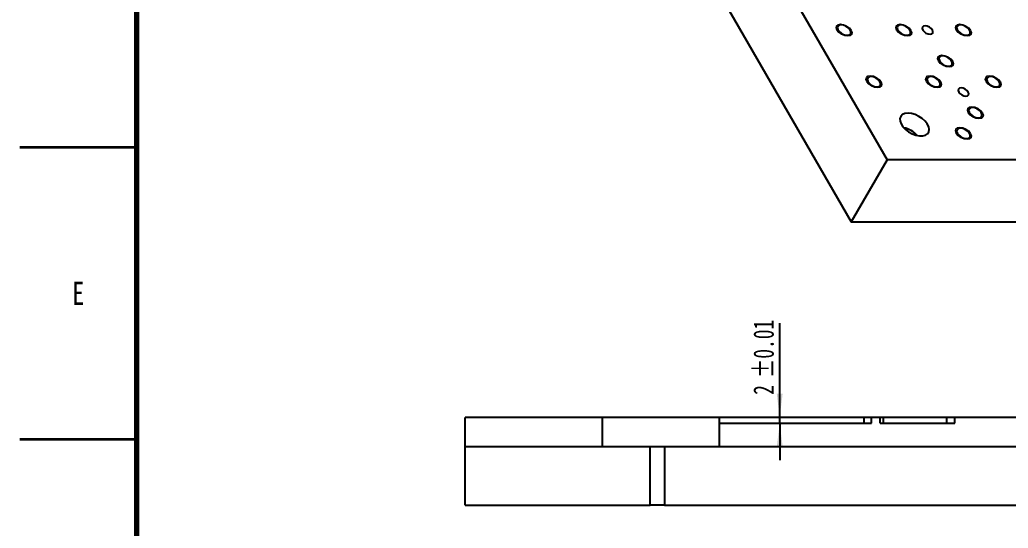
# Model space of a CAD drawing. Header units: millimetres. Extents: x 0 to 841, y 0 to 594.
# Drawn here: x 0 to 169.1, y 331.8 to 418.9 of the extents above; entities that cross this region are included whole.
import ezdxf

# ---------------------------------------------------------------- set-up
doc = ezdxf.new("R2010")
doc.units = ezdxf.units.MM
doc.layers.add('根据设置的颜色创建', color=7, linetype='Continuous', lineweight=25)
doc.styles.add('SLDTEXTSTYLE0', font='TXT', dxfattribs={"width": 0.75})
doc.styles.add('SLDTEXTSTYLE2', font='TXT', dxfattribs={"width": 0.7})
doc.dimstyles.new('SLDDIMSTYLE2', dxfattribs={"dimtxt": 3.5, "dimasz": 4.08, "dimexe": 0, "dimexo": 0.0625, "dimgap": 0.875, "dimtad": 2, "dimlfac": 2, "dimrnd": 1e-09, "dimzin": 12, "dimdsep": 46, "dimtxsty": 'SLDTEXTSTYLE2', "dimsah": 1, "dimcen": 0.09, "dimadec": 0, "dimazin": 3, "dimtol": 1, "dimtp": 0.01, "dimtm": 0.01, "dimtfac": 1, "dimtmove": 0, "dimatfit": 0, "dimfxl": 0, "dimfrac": 2, "dimtolj": 1, "dimarcsym": 0})

# ---------------------------------------------------------------- blocks, each defined once
blk = doc.blocks.new('_D_57')
at = {"layer": '根据设置的颜色创建'}
for p, q in [((129.98, 350.8), (129.98, 366.93)), ((135.25, 350.8), (127.98, 350.8)), ((129.98, 349.8), (129.98, 350.8)), ((129.98, 349.8), (129.98, 343.45))]:
    blk.add_line(p, q, dxfattribs=at)
for points in [[(129.98, 350.8), (130.49, 354.88), (129.47, 354.88)], [(129.98, 349.8), (129.47, 345.72), (130.49, 345.72)]]:
    blk.add_solid(points, dxfattribs=at)
at = {"layer": '根据设置的颜色创建', "char_height": 3.5, "attachment_point": 1, "rotation": 90, "style": 'SLDTEXTSTYLE2'}
for s, insert in [('±0.01', (125.47, 357.51)), ('2', (125.47, 354.66))]:
    blk.add_mtext(s, dxfattribs=dict(at, insert=insert))

msp = doc.modelspace()

# ---------------------------------------------------------------- linework, layer by layer
at = {"color": 7, "linetype": 'Continuous', "lineweight": 70}
msp.add_line((20, 20), (20, 574), dxfattribs=at)
at = {"color": 7, "linetype": 'Continuous', "lineweight": 25}
for p, q in [((88.13956778, 499.19636356), (148.34966603, 394.89811334)), ((82.01650694, 488.58976184), (142.22660519, 384.29151162)), ((148.34966603, 394.89811334), (142.22660519, 384.29151162)), ((281.03754796, 394.89811334), (148.34966603, 394.89811334)), ((142.22660519, 384.29151162), (254.50096682, 384.29151162)), ((76.16905337, 345.79746407), (76.16905337, 350.79746407)), ((99.66222092, 350.79746407), (76.16905337, 350.79746407)), ((99.66222092, 345.79746407), (99.66222092, 350.79746407)), ((119.66222092, 350.79746407), (99.66222092, 350.79746407)), ((144.41222092, 350.79746407), (119.66222092, 350.79746407)), ((119.66222092, 349.79746407), (119.66222092, 350.79746407)), ((144.41222092, 349.79746407), (144.41222092, 350.79746407)), ((145.66222092, 350.79746407), (144.41222092, 350.79746407)), ((145.66222092, 349.79746407), (145.66222092, 350.79746407)), ((147.16222092, 350.79746407), (145.66222092, 350.79746407)), ((147.16222092, 349.79746407), (147.16222092, 350.79746407)), ((147.66222092, 350.79746407), (147.16222092, 350.79746407)), ((147.66222092, 350.79746407), (147.66222092, 349.79746407)), ((158.516577, 350.79746407), (147.66222092, 350.79746407)), ((158.516577, 350.79746407), (158.516577, 349.79746407)), ((180.66222092, 350.79746407), (159.91222092, 350.79746407)), ((159.91222092, 349.79746407), (159.91222092, 350.79746407)), ((119.66222092, 349.79746407), (145.66222092, 349.79746407)), ((119.66222092, 345.79746407), (119.66222092, 349.79746407)), ((147.16222092, 349.79746407), (159.91222092, 349.79746407)), ((76.16905337, 345.79746407), (99.66222092, 345.79746407)), ((76.16905337, 335.79746407), (76.16905337, 345.79746407)), ((99.66222092, 345.79746407), (119.66222092, 345.79746407)), ((107.83277098, 335.79746407), (107.83277098, 345.79746407)), ((110.27821642, 345.79746407), (110.27821642, 335.79746407)), ((119.66222092, 345.79746407), (180.66222092, 345.79746407)), ((76.16905337, 335.79746407), (107.83277098, 335.79746407)), ((110.27821642, 335.79746407), (107.83277098, 335.79746407)), ((110.27821642, 335.79746407), (208.66222092, 335.79746407))]:
    msp.add_line(p, q, dxfattribs=at)
at = {"color": 7, "linetype": 'Continuous', "lineweight": 35}
for p, q in [((20, 397), (0, 397)), ((20, 347), (0, 347))]:
    msp.add_line(p, q, dxfattribs=at)
at = {"color": 7, "linetype": 'Continuous', "lineweight": 18, "flags": 128}
for points in [[(140.38133176, 418.14520179), (140.89665574, 418.06446384), (141.42674437, 417.83454162), (141.89089646, 417.49043869), (142.21844906, 417.08454162), (142.35953525, 416.67864454), (142.29267594, 416.33454162), (142.02804986, 416.10461939), (141.60594392, 416.02388144), (141.09061994, 416.10461939), (140.56053131, 416.33454162), (140.09637922, 416.67864454), (139.76882662, 417.08454162), (139.62774043, 417.49043869), (139.69459974, 417.83454162), (139.95922582, 418.06446384), (140.38133176, 418.14520179)], [(150.58809191, 418.14520179), (151.10341589, 418.06446384), (151.63350452, 417.83454162), (152.09765661, 417.49043869), (152.42520921, 417.08454162), (152.5662954, 416.67864454), (152.49943609, 416.33454162), (152.23481001, 416.10461939), (151.81270407, 416.02388144), (151.29738009, 416.10461939), (150.76729146, 416.33454162), (150.30313937, 416.67864454), (149.97558677, 417.08454162), (149.83450058, 417.49043869), (149.90135989, 417.83454162), (150.16598597, 418.06446384), (150.58809191, 418.14520179)], [(160.79485205, 418.14520179), (161.31017604, 418.06446384), (161.84026467, 417.83454162), (162.30441676, 417.49043869), (162.63196936, 417.08454162), (162.77305555, 416.67864454), (162.70619624, 416.33454162), (162.44157016, 416.10461939), (162.01946422, 416.02388144), (161.50414024, 416.10461939), (160.9740516, 416.33454162), (160.50989952, 416.67864454), (160.18234692, 417.08454162), (160.04126073, 417.49043869), (160.10812004, 417.83454162), (160.37274612, 418.06446384), (160.79485205, 418.14520179)], [(157.73232638, 412.84190093), (158.24765037, 412.76116298), (158.777739, 412.53124076), (159.24189109, 412.18713783), (159.56944368, 411.78124076), (159.71052988, 411.37534368), (159.64367057, 411.03124076), (159.37904449, 410.80131853), (158.95693855, 410.72058059), (158.44161456, 410.80131853), (157.91152593, 411.03124076), (157.44737384, 411.37534368), (157.11982125, 411.78124076), (156.97873506, 412.18713783), (157.04559436, 412.53124076), (157.31022045, 412.76116298), (157.73232638, 412.84190093)], [(145.48388246, 409.30636702), (145.99920644, 409.22562908), (146.52929507, 408.99570685), (146.99344716, 408.65160393), (147.32099976, 408.24570685), (147.46208595, 407.83980978), (147.39522664, 407.49570685), (147.13060056, 407.26578463), (146.70849462, 407.18504668), (146.19317064, 407.26578463), (145.66308201, 407.49570685), (145.19892992, 407.83980978), (144.87137732, 408.24570685), (144.73029113, 408.65160393), (144.79715044, 408.99570685), (145.06177652, 409.22562908), (145.48388246, 409.30636702)], [(155.6906426, 409.30636702), (156.20596659, 409.22562908), (156.73605522, 408.99570685), (157.20020731, 408.65160393), (157.52775991, 408.24570685), (157.6688461, 407.83980978), (157.60198679, 407.49570685), (157.33736071, 407.26578463), (156.91525477, 407.18504668), (156.39993079, 407.26578463), (155.86984215, 407.49570685), (155.40569007, 407.83980978), (155.07813747, 408.24570685), (154.93705128, 408.65160393), (155.00391059, 408.99570685), (155.26853667, 409.22562908), (155.6906426, 409.30636702)], [(165.89740275, 409.30636702), (166.41272674, 409.22562908), (166.94281537, 408.99570685), (167.40696746, 408.65160393), (167.73452005, 408.24570685), (167.87560625, 407.83980978), (167.80874694, 407.49570685), (167.54412086, 407.26578463), (167.12201492, 407.18504668), (166.60669093, 407.26578463), (166.0766023, 407.49570685), (165.61245022, 407.83980978), (165.28489762, 408.24570685), (165.14381143, 408.65160393), (165.21067073, 408.99570685), (165.47529682, 409.22562908), (165.89740275, 409.30636702)], [(162.83487708, 404.00306616), (163.35020107, 403.92232822), (163.8802897, 403.69240599), (164.34444179, 403.34830307), (164.67199438, 402.94240599), (164.81308057, 402.53650892), (164.74622127, 402.19240599), (164.48159518, 401.96248377), (164.05948925, 401.88174582), (163.54416526, 401.96248377), (163.01407663, 402.19240599), (162.54992454, 402.53650892), (162.22237195, 402.94240599), (162.08128576, 403.34830307), (162.14814506, 403.69240599), (162.41277115, 403.92232822), (162.83487708, 404.00306616)], [(160.7931933, 400.46753226), (161.30851729, 400.38679431), (161.83860592, 400.15687209), (162.30275801, 399.81276916), (162.6303106, 399.40687209), (162.7713968, 399.00097501), (162.70453749, 398.65687209), (162.43991141, 398.42694986), (162.01780547, 398.34621191), (161.50248148, 398.42694986), (160.97239285, 398.65687209), (160.50824077, 399.00097501), (160.18068817, 399.40687209), (160.03960198, 399.81276916), (160.10646128, 400.15687209), (160.37108737, 400.38679431), (160.7931933, 400.46753226)]]:
    msp.add_lwpolyline(points, dxfattribs=at)
at = {"color": 7, "linetype": 'Continuous', "lineweight": 25, "flags": 128}
for points in [[(140.48338277, 417.96842509), (140.14912845, 417.90873841), (139.92892981, 417.73773939), (139.85252588, 417.47852238), (139.93023545, 417.16609609), (140.1515634, 416.84265542), (140.48661818, 416.55188282), (140.89014876, 416.33304874), (141.30765612, 416.21570794), (141.68275357, 416.21570794), (141.96478213, 416.33304874), (142.11565226, 416.55188282), (142.11498813, 416.84265542), (141.96287943, 417.16609609), (141.67986929, 417.47852238), (141.30417978, 417.73773939), (140.88654986, 417.90873841), (140.48338277, 417.96842509)], [(150.69014292, 417.96842509), (150.3558886, 417.90873841), (150.13568996, 417.73773939), (150.05928603, 417.47852238), (150.1369956, 417.16609609), (150.35832355, 416.84265542), (150.69337832, 416.55188282), (151.09690891, 416.33304874), (151.51441627, 416.21570794), (151.88951372, 416.21570794), (152.17154228, 416.33304874), (152.32241241, 416.55188282), (152.32174828, 416.84265542), (152.16963958, 417.16609609), (151.88662943, 417.47852238), (151.51093993, 417.73773939), (151.09331001, 417.90873841), (150.69014292, 417.96842509)], [(154.87489799, 417.7916484), (154.59349403, 417.7378231), (154.41707665, 417.58454162), (154.37250377, 417.35513967), (154.46656124, 417.08454162), (154.68492963, 416.81394357), (154.99436436, 416.58454162), (155.34775678, 416.43126013), (155.6913061, 416.37743484), (155.97271006, 416.43126013), (156.14912745, 416.58454162), (156.19370032, 416.81394357), (156.09964286, 417.08454162), (155.88127446, 417.35513967), (155.57183974, 417.58454162), (155.21844732, 417.7378231), (154.87489799, 417.7916484)], [(160.89690307, 417.96842509), (160.56264875, 417.90873841), (160.34245011, 417.73773939), (160.26604618, 417.47852238), (160.34375575, 417.16609609), (160.5650837, 416.84265542), (160.90013847, 416.55188282), (161.30366906, 416.33304874), (161.72117642, 416.21570794), (162.09627387, 416.21570794), (162.37830242, 416.33304874), (162.52917256, 416.55188282), (162.52850843, 416.84265542), (162.37639973, 417.16609609), (162.09338958, 417.47852238), (161.71770008, 417.73773939), (161.30007016, 417.90873841), (160.89690307, 417.96842509)], [(157.8343774, 412.66512423), (157.50012308, 412.60543755), (157.27992443, 412.43443853), (157.20352051, 412.17522153), (157.28123008, 411.86279524), (157.50255803, 411.53935456), (157.8376128, 411.24858196), (158.24114339, 411.02974788), (158.65865075, 410.91240708), (159.0337482, 410.91240708), (159.31577675, 411.02974788), (159.46664689, 411.24858196), (159.46598276, 411.53935456), (159.31387406, 411.86279524), (159.03086391, 412.17522153), (158.6551744, 412.43443853), (158.23754449, 412.60543755), (157.8343774, 412.66512423)], [(145.58593347, 409.12959033), (145.25167915, 409.06990365), (145.03148051, 408.89890462), (144.95507658, 408.63968762), (145.03278615, 408.32726133), (145.2541141, 408.00382066), (145.58916887, 407.71304805), (145.99269946, 407.49421397), (146.41020682, 407.37687317), (146.78530427, 407.37687317), (147.06733283, 407.49421397), (147.21820296, 407.71304805), (147.21753883, 408.00382066), (147.06543013, 408.32726133), (146.78241998, 408.63968762), (146.40673048, 408.89890462), (145.98910056, 409.06990365), (145.58593347, 409.12959033)], [(155.79269362, 409.12959033), (155.4584393, 409.06990365), (155.23824066, 408.89890462), (155.16183673, 408.63968762), (155.2395463, 408.32726133), (155.46087425, 408.00382066), (155.79592902, 407.71304805), (156.19945961, 407.49421397), (156.61696697, 407.37687317), (156.99206442, 407.37687317), (157.27409297, 407.49421397), (157.42496311, 407.71304805), (157.42429898, 408.00382066), (157.27219028, 408.32726133), (156.98918013, 408.63968762), (156.61349063, 408.89890462), (156.19586071, 409.06990365), (155.79269362, 409.12959033)], [(165.99945377, 409.12959033), (165.66519945, 409.06990365), (165.44500081, 408.89890462), (165.36859688, 408.63968762), (165.44630645, 408.32726133), (165.6676344, 408.00382066), (166.00268917, 407.71304805), (166.40621976, 407.49421397), (166.82372712, 407.37687317), (167.19882457, 407.37687317), (167.48085312, 407.49421397), (167.63172326, 407.71304805), (167.63105913, 408.00382066), (167.47895043, 408.32726133), (167.19594028, 408.63968762), (166.82025077, 408.89890462), (166.40262086, 409.06990365), (165.99945377, 409.12959033)], [(160.99795883, 407.18504668), (160.71655487, 407.13122138), (160.54013748, 406.9779399), (160.49556461, 406.74853795), (160.58962207, 406.4779399), (160.80799047, 406.20734185), (161.1174252, 405.9779399), (161.47081762, 405.82465842), (161.81436694, 405.77083312), (162.0957709, 405.82465842), (162.27218829, 405.9779399), (162.31676116, 406.20734185), (162.2227037, 406.4779399), (162.0043353, 406.74853795), (161.69490057, 406.9779399), (161.34150815, 407.13122138), (160.99795883, 407.18504668)], [(151.92556756, 402.84823336), (151.40240491, 402.78714195), (150.98264915, 402.6077063), (150.69267506, 402.32120103), (150.55070279, 401.94562831), (150.56565297, 401.50458675), (150.73658624, 401.02578862), (151.05276221, 400.53931857), (151.49431441, 400.0757433), (152.03349847, 399.66419095), (152.63643548, 399.33052086), (153.26524069, 399.09569876), (153.88040396, 398.97447938), (154.44327231, 398.97447938), (154.91847866, 399.09569876), (155.27616404, 399.33052086), (155.49385377, 399.66419095), (155.5578696, 400.0757433), (155.46418918, 400.53931857), (155.21869879, 401.02578862), (154.8368235, 401.50458675), (154.34255794, 401.94562831), (153.76695863, 402.32120103), (153.1461926, 402.6077063), (152.51926485, 402.78714195), (151.92556756, 402.84823336)], [(162.9369281, 403.82628947), (162.60267378, 403.76660279), (162.38247513, 403.59560376), (162.30607121, 403.33638676), (162.38378078, 403.02396047), (162.60510873, 402.7005198), (162.9401635, 402.4097472), (163.34369409, 402.19091312), (163.76120145, 402.07357231), (164.1362989, 402.07357231), (164.41832745, 402.19091312), (164.56919759, 402.4097472), (164.56853346, 402.7005198), (164.41642476, 403.02396047), (164.13341461, 403.33638676), (163.7577251, 403.59560376), (163.34009519, 403.76660279), (162.9369281, 403.82628947)], [(160.89524432, 400.29075556), (160.56099, 400.23106888), (160.34079136, 400.06006986), (160.26438743, 399.80085285), (160.342097, 399.48842656), (160.56342495, 399.16498589), (160.89847972, 398.87421329), (161.30201031, 398.65537921), (161.71951767, 398.53803841), (162.09461512, 398.53803841), (162.37664367, 398.65537921), (162.52751381, 398.87421329), (162.52684968, 399.16498589), (162.37474098, 399.48842656), (162.09173083, 399.80085285), (161.71604132, 400.06006986), (161.29841141, 400.23106888), (160.89524432, 400.29075556)], [(159.91222092, 350.79746409), (159.78335159, 350.7974641), (159.09842823, 350.7974641), (158.516577, 350.79746409)]]:
    msp.add_lwpolyline(points, dxfattribs=at)
at = {"color": 7, "linetype": 'Continuous', "lineweight": 25}
msp.add_arc((150.21216963, 395.99113222), 4.48768173, 42.6902394199, 77.3151371128, dxfattribs=at)

# ---------------------------------------------------------------- texts
at = {"color": 7, "linetype": 'Continuous', "lineweight": 0, "insert": (10.00780891, 374.00201237), "char_height": 3.96875, "attachment_point": 2, "style": 'SLDTEXTSTYLE0'}
msp.add_mtext('E', dxfattribs=at)

# ---------------------------------------------------------------- dimensions: what is measured, and where the dimension line sits
at = {"layer": '根据设置的颜色创建'}
dim = msp.add_linear_dim(base=(129.98121409, 350.79746407), p1=(119.66222092, 349.79746407), p2=(135.25211313, 350.79746407), angle=90, dimstyle='SLDDIMSTYLE2', dxfattribs=at)
dim.commit()
dim.dimension.update_dxf_attribs({"geometry": '_D_57', "text_midpoint": (129.98121409, 360.79746409), "dimtype": 160})

doc.saveas('drawing.dxf')
